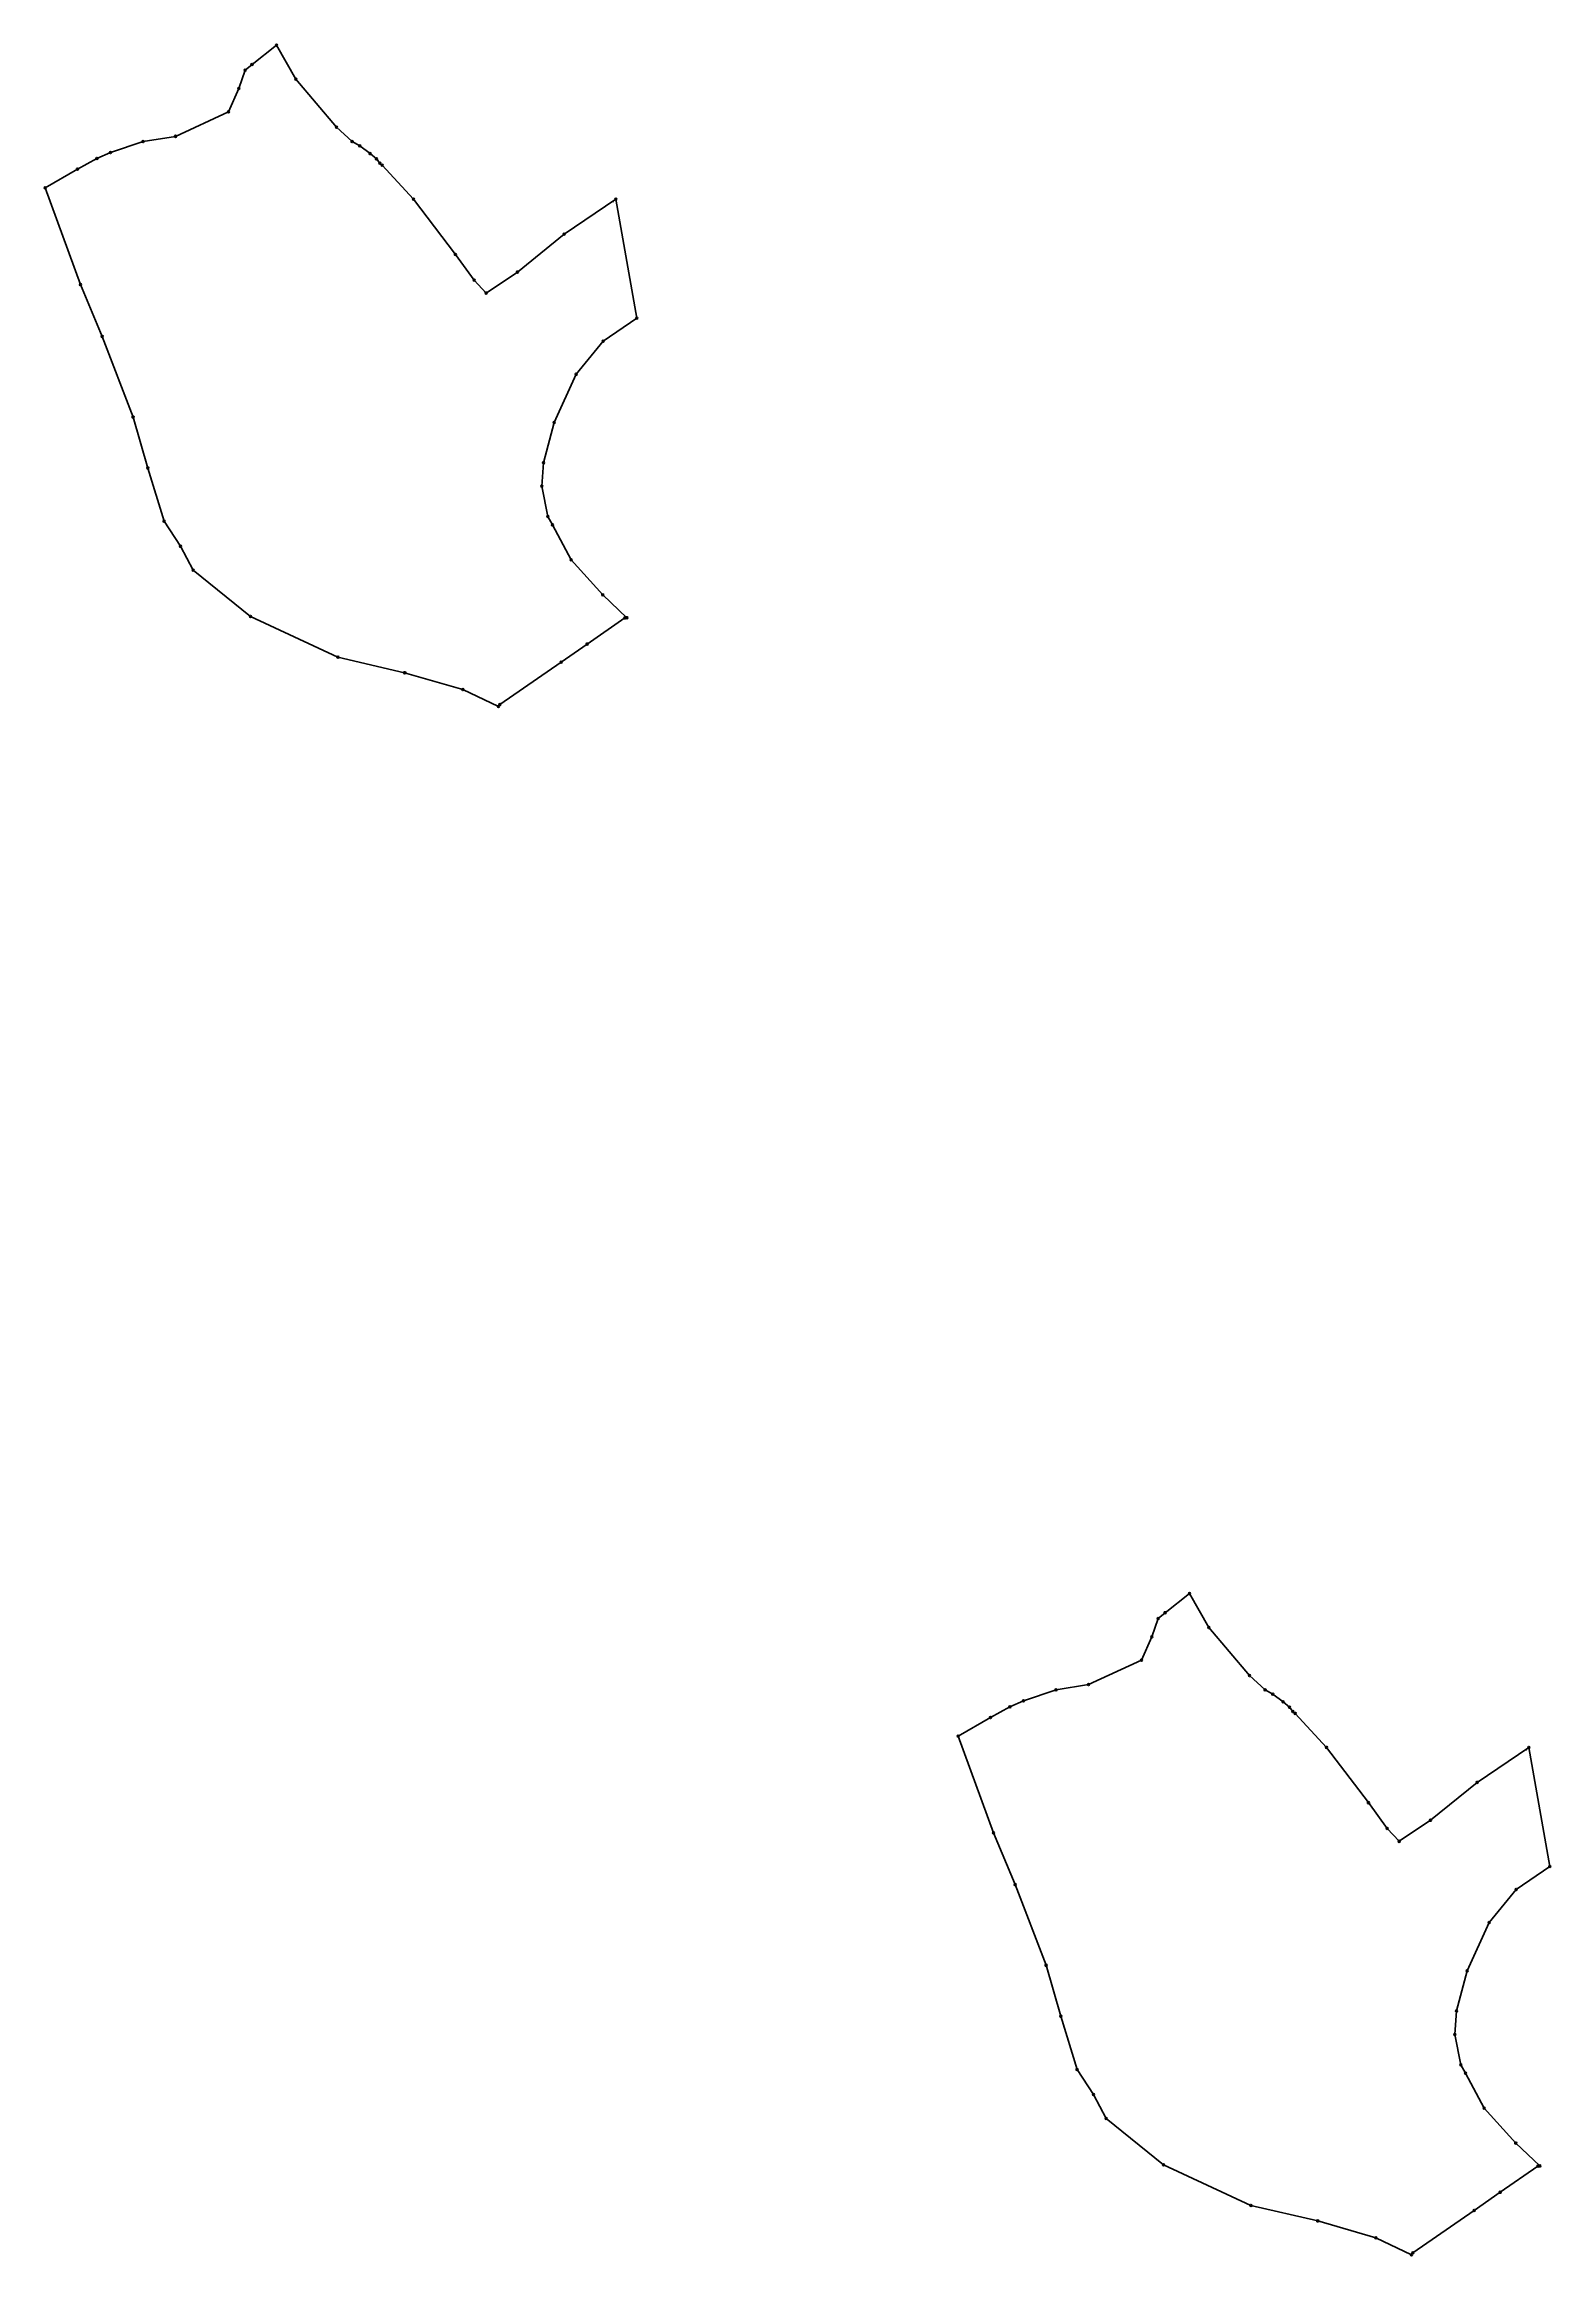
# Paper-space layout 'LAMINA DE TRABAJO' of a CAD drawing. Header units: millimetres. Extents: x 612761 to 615170, y 1322078 to 1323182.
# Drawn here: x 614419 to 615170, y 1322078 to 1323182 of the extents above.
import ezdxf
from ezdxf.enums import TextEntityAlignment as Align

# ---------------------------------------------------------------- set-up
doc = ezdxf.new("R2010")
doc.units = ezdxf.units.MM
doc.styles.add('LOPEZ', font='TCCM____.TTF')

psp = doc.layouts.new('LAMINA DE TRABAJO')

# ---------------------------------------------------------------- linework, layer by layer
at = {"color": 7, "lineweight": 50}
for points in [[(614703.96563, 1323104.50945), (614714.35563, 1323045.17945), (614697.57563, 1323033.64945), (614684.20563, 1323017.12945), (614673.18563, 1322993.11945), (614667.88563, 1322973.03945), (614667.04563, 1322961.30945), (614670.06563, 1322946.21945), (614672.39563, 1322941.95945), (614681.62563, 1322924.58945), (614697.36563, 1322907.15945), (614709.40563, 1322895.70945), (614708.46563, 1322895.56945), (614689.61563, 1322882.57945), (614676.69563, 1322873.51945), (614646.08563, 1322852.34945), (614645.36563, 1322851.41945), (614627.67563, 1322859.84945), (614598.62563, 1322868.26945), (614565.37563, 1322876.05945), (614521.80563, 1322896.31945), (614493.14563, 1322919.44945), (614486.84563, 1322931.31945), (614478.62563, 1322943.83945), (614470.57563, 1322970.37945), (614463.16563, 1322995.81945), (614447.76563, 1323036.07945), (614436.97563, 1323061.86945), (614419.39563, 1323110.16945), (614435.40563, 1323119.42945), (614445.19563, 1323124.81945), (614451.89563, 1323127.73945), (614468.15563, 1323133.25945), (614484.38563, 1323135.85945), (614510.79563, 1323148.05945), (614515.89563, 1323159.73945), (614519.10563, 1323168.81945), (614522.49563, 1323171.74945), (614534.76563, 1323181.30945), (614544.39563, 1323164.33945), (614564.63563, 1323140.39945), (614572.37563, 1323133.27945), (614576.19563, 1323131.05945), (614581.36563, 1323127.21945), (614584.61563, 1323124.56945), (614586.24563, 1323122.43945), (614587.41563, 1323121.52945), (614603.03563, 1323104.56945), (614623.90563, 1323076.96945), (614633.30563, 1323064.12945), (614639.24563, 1323057.67945), (614654.85563, 1323068.16945), (614678.11563, 1323087.10945)], [(615159.25858, 1322332.07923), (615169.64858, 1322272.74923), (615152.86858, 1322261.21923), (615139.49858, 1322244.69923), (615128.47858, 1322220.68923), (615123.17858, 1322200.60923), (615122.33858, 1322188.87923), (615125.35858, 1322173.78923), (615127.68858, 1322169.52923), (615136.91858, 1322152.15923), (615152.65858, 1322134.72923), (615164.69858, 1322123.27923), (615163.75858, 1322123.13923), (615144.90858, 1322110.14923), (615131.98858, 1322101.08923), (615101.37858, 1322079.91923), (615100.65858, 1322078.98923), (615082.96858, 1322087.41923), (615053.91858, 1322095.83923), (615020.66858, 1322103.62923), (614977.09858, 1322123.88923), (614948.43858, 1322147.01923), (614942.13858, 1322158.88923), (614933.91858, 1322171.40923), (614925.86858, 1322197.94923), (614918.45858, 1322223.38923), (614903.05858, 1322263.64923), (614892.26858, 1322289.43923), (614874.68858, 1322337.73923), (614890.69858, 1322346.99923), (614900.48858, 1322352.38923), (614907.18858, 1322355.30923), (614923.44858, 1322360.82923), (614939.67858, 1322363.42923), (614966.08858, 1322375.62923), (614971.18858, 1322387.30923), (614974.39858, 1322396.38923), (614977.78858, 1322399.31923), (614990.05858, 1322408.87923), (614999.68858, 1322391.90923), (615019.92858, 1322367.96923), (615027.66858, 1322360.84923), (615031.48858, 1322358.62923), (615036.65858, 1322354.78923), (615039.90858, 1322352.13923), (615041.53858, 1322350.00923), (615042.70858, 1322349.09923), (615058.32858, 1322332.13923), (615079.19858, 1322304.53923), (615088.59858, 1322291.69923), (615094.53858, 1322285.24923), (615110.14858, 1322295.73923), (615133.40858, 1322314.67923)]]:
    psp.add_lwpolyline(points, close=True, dxfattribs=at)
for centre in [(614534.76563, 1323181.30945), (614519.10563, 1323168.81945), (614522.49563, 1323171.74945), (614515.89563, 1323159.73945), (614544.39563, 1323164.33945), (614510.79563, 1323148.05945), (614484.38563, 1323135.85945), (614564.63563, 1323140.39945), (614445.19563, 1323124.81945), (614451.89563, 1323127.73945), (614468.15563, 1323133.25945), (614572.37563, 1323133.27945), (614576.19563, 1323131.05945), (614581.36563, 1323127.21945), (614584.61563, 1323124.56945), (614435.40563, 1323119.42945), (614586.24563, 1323122.43945), (614587.41563, 1323121.52945), (614419.39563, 1323110.16945), (614603.03563, 1323104.56945), (614703.96563, 1323104.50945), (614678.11563, 1323087.10945), (614623.90563, 1323076.96945), (614654.85563, 1323068.16945), (614436.97563, 1323061.86945), (614633.30563, 1323064.12945), (614639.24563, 1323057.67945), (614447.76563, 1323036.07945), (614714.35563, 1323045.17945), (614697.57563, 1323033.64945), (614684.20563, 1323017.12945), (614463.16563, 1322995.81945), (614673.18563, 1322993.11945), (614470.57563, 1322970.37945), (614667.88563, 1322973.03945), (614667.04563, 1322961.30945), (614478.62563, 1322943.83945), (614670.06563, 1322946.21945), (614672.39563, 1322941.95945), (614486.84563, 1322931.31945), (614681.62563, 1322924.58945), (614493.14563, 1322919.44945), (614697.36563, 1322907.15945), (614521.80563, 1322896.31945), (614708.46563, 1322895.56945), (614709.40563, 1322895.70945), (614689.61563, 1322882.57945), (614565.37563, 1322876.05945), (614676.69563, 1322873.51945), (614598.62563, 1322868.26945), (614627.67563, 1322859.84945), (614645.36563, 1322851.41945), (614646.08563, 1322852.34945), (614990.05858, 1322408.87923), (614974.39858, 1322396.38923), (614977.78858, 1322399.31923), (614971.18858, 1322387.30923), (614999.68858, 1322391.90923), (614966.08858, 1322375.62923), (614939.67858, 1322363.42923), (615019.92858, 1322367.96923), (614900.48858, 1322352.38923), (614907.18858, 1322355.30923), (614923.44858, 1322360.82923), (615027.66858, 1322360.84923), (615031.48858, 1322358.62923), (615036.65858, 1322354.78923), (615039.90858, 1322352.13923), (614890.69858, 1322346.99923), (615041.53858, 1322350.00923), (615042.70858, 1322349.09923), (614874.68858, 1322337.73923), (615058.32858, 1322332.13923), (615159.25858, 1322332.07923), (615133.40858, 1322314.67923), (615079.19858, 1322304.53923), (615110.14858, 1322295.73923), (614892.26858, 1322289.43923), (615088.59858, 1322291.69923), (615094.53858, 1322285.24923), (614903.05858, 1322263.64923), (615169.64858, 1322272.74923), (615152.86858, 1322261.21923), (615139.49858, 1322244.69923), (614918.45858, 1322223.38923), (615128.47858, 1322220.68923), (614925.86858, 1322197.94923), (615123.17858, 1322200.60923), (615122.33858, 1322188.87923), (614933.91858, 1322171.40923), (615125.35858, 1322173.78923), (615127.68858, 1322169.52923), (614942.13858, 1322158.88923), (614948.43858, 1322147.01923), (615136.91858, 1322152.15923), (615152.65858, 1322134.72923), (614977.09858, 1322123.88923), (615163.75858, 1322123.13923), (615164.69858, 1322123.27923), (615144.90858, 1322110.14923), (615020.66858, 1322103.62923), (615131.98858, 1322101.08923), (615053.91858, 1322095.83923), (615082.96858, 1322087.41923), (615100.65858, 1322078.98923), (615101.37858, 1322079.91923)]:
    psp.add_circle(centre, 0.5, dxfattribs=at)

# ---------------------------------------------------------------- texts
at = {"color": 7, "lineweight": 50, "style": 'LOPEZ'}
for p in [(614703.12453, 1323103.96865), (615158.41748, 1322331.53843)]:
    psp.add_text('1', height=1, dxfattribs=at).set_placement(p, align=Align.TOP_RIGHT)

doc.saveas('drawing.dxf')
